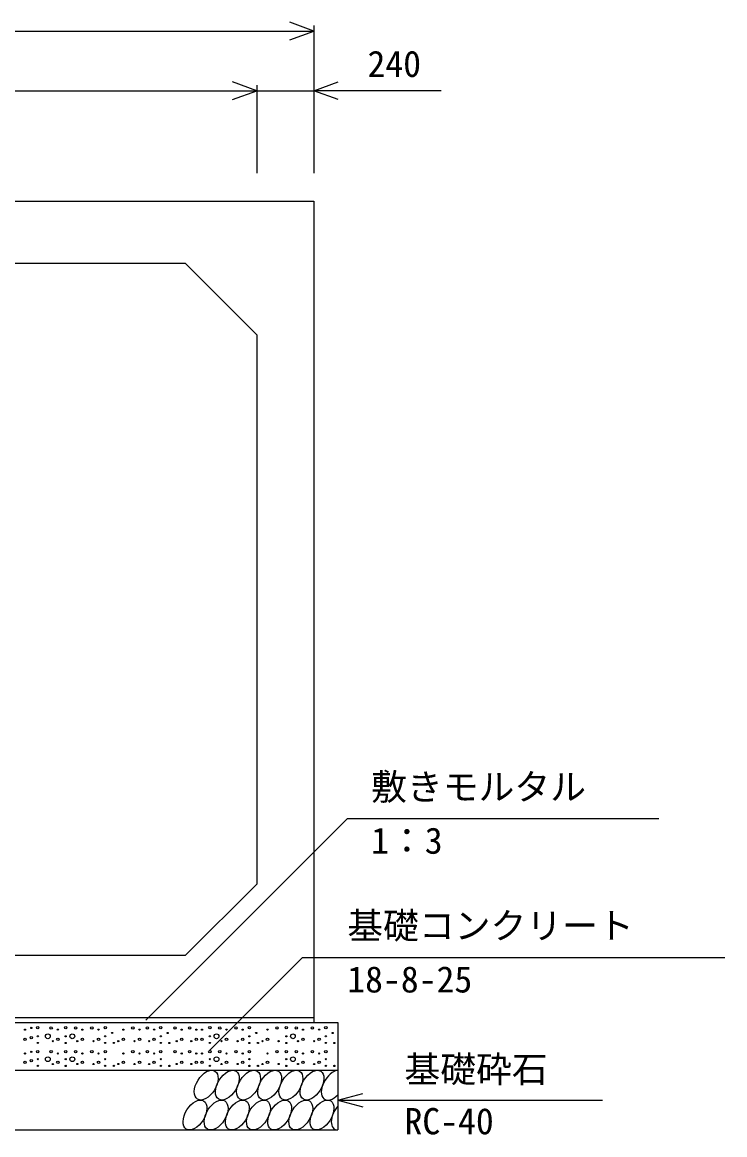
# Model space of a CAD drawing. Units: millimetres, scale not verified. Extents: x -100800 to 100800, y -35640 to 35640.
# Drawn here: x 7697 to 10640, y -22120 to -17460 of the extents above; entities that cross this region are included whole.
import ezdxf
from ezdxf.enums import TextEntityAlignment as Align

# ---------------------------------------------------------------- set-up
doc = ezdxf.new("R2010")
doc.units = ezdxf.units.MM
doc.header["$LTSCALE"] = 120
for name, color, linetype, lineweight in [('0-0_DIM', 7, 'Continuous', 25), ('0-2_HATCH', 6, 'Continuous', 25), ('0-5_OUTLINE', 3, 'Continuous', 25)]:
    doc.layers.add(name, color=color, linetype=linetype, lineweight=lineweight)
doc.styles.add('ＭＳ ゴシック', font='')
doc.styles.get('ＭＳ ゴシック').set_extended_font_data('MS Gothic')

msp = doc.modelspace()

# ---------------------------------------------------------------- linework, layer by layer
at = {"layer": '0-0_DIM'}
for p, q in [((5439.1, -17497.4), (8919.1, -17497.4)), ((8919.1, -17473.4), (8919.1, -18092)), ((8679.1, -17723.4), (8679.1, -18092)), ((9451.8, -17747.4), (8919.1, -17747.4)), ((9059, -20795.8), (8214.9, -21639.8)), ((9059, -20795.8), (10364.7, -20795.8)), ((8871.3, -21376.9), (8478.5, -21769.7)), ((8871.3, -21376.9), (10640.3, -21376.9)), ((9019.1, -21974.7), (9123.4, -21946.7)), ((9019.1, -21974.7), (10128, -21974.7)), ((9019.1, -21974.7), (9123.4, -22002.7))]:
    msp.add_line(p, q, dxfattribs=at)
for points in [[(8817.6, -17534.3), (8919.1, -17497.4), (8817.6, -17460.4)], [(5439.1, -17747.4), (5679.1, -17747.4), (8679.1, -17747.4), (8919.1, -17747.4)], [(8577.6, -17784.3), (8679.1, -17747.4), (8577.6, -17710.4)], [(9020.6, -17784.3), (8919.1, -17747.4), (9020.6, -17710.4)]]:
    msp.add_lwpolyline(points, dxfattribs=at)
at = {"layer": '0-2_HATCH'}
for centre, radius in [((7762, -21671.6), 5), ((7878.9, -21671.6), 5), ((8044.5, -21671.6), 5), ((8277.3, -21671.6), 5), ((8482.9, -21671.6), 5), ((8648.5, -21671.6), 5), ((8803.2, -21671.6), 5), ((8968.8, -21671.6), 5), ((7708.6, -21679.5), 2.5), ((7734.7, -21713.7), 5), ((7734.7, -21672.5), 2.5), ((7762, -21707.5), 2.5), ((7803.9, -21707.5), 10), ((7817.9, -21672.5), 5), ((7846, -21679.5), 2.5), ((7878.9, -21707.5), 2.5), ((7906.6, -21707.5), 10), ((7920.6, -21672.5), 5), ((7948.7, -21679.5), 2.5), ((7988.4, -21672.5), 5), ((8016.4, -21679.5), 2.5), ((8044.5, -21707.5), 2.5), ((8073.4, -21693.5), 2.5), ((8120.4, -21679.5), 2.5), ((8160.2, -21672.5), 5), ((8188.2, -21679.5), 2.5), ((8221.3, -21672.5), 5), ((8249.3, -21679.5), 2.5), ((8277.3, -21707.5), 2.5), ((8306.2, -21693.5), 2.5), ((8336.9, -21672.5), 5), ((8365, -21679.5), 2.5), ((8398, -21672.5), 5), ((8426.1, -21679.5), 2.5), ((8450, -21679.5), 2.5), ((8482.9, -21707.5), 2.5), ((8510.6, -21707.5), 10), ((8524.6, -21672.5), 5), ((8552.6, -21679.5), 2.5), ((8592.4, -21672.5), 5), ((8620.4, -21679.5), 2.5), ((8648.5, -21707.5), 2.5), ((8677.3, -21693.5), 2.5), ((8724.4, -21679.5), 2.5), ((8764.1, -21672.5), 5), ((8803.2, -21707.5), 2.5), ((8831, -21707.5), 10), ((8845, -21672.5), 5), ((8873, -21679.5), 2.5), ((8912.8, -21672.5), 5), ((8940.8, -21679.5), 2.5), ((8968.8, -21707.5), 2.5), ((8997.7, -21693.5), 2.5), ((7708.6, -21720.7), 5), ((7762, -21735.6), 2.5), ((7825, -21727.7), 2.5), ((7846, -21720.7), 5), ((7878.9, -21735.6), 2.5), ((7927.6, -21727.7), 2.5), ((7948.7, -21720.7), 5), ((7995.4, -21727.7), 2.5), ((8016.4, -21720.7), 5), ((8044.5, -21735.6), 2.5), ((8080.4, -21735.6), 2.5), ((8099.4, -21727.7), 2.5), ((8120.4, -21720.7), 5), ((8167.2, -21727.7), 2.5), ((8188.2, -21720.7), 5), ((8228.3, -21727.7), 2.5), ((8249.3, -21720.7), 5), ((8277.3, -21735.6), 2.5), ((8313.2, -21735.6), 2.5), ((8344, -21727.7), 2.5), ((8365, -21720.7), 5), ((8405, -21727.7), 2.5), ((8426.1, -21720.7), 5), ((8450, -21720.7), 5), ((8482.9, -21735.6), 2.5), ((8531.6, -21727.7), 2.5), ((8552.6, -21720.7), 5), ((8599.4, -21727.7), 2.5), ((8620.4, -21720.7), 5), ((8648.5, -21735.6), 2.5), ((8684.3, -21735.6), 2.5), ((8703.4, -21727.7), 2.5), ((8724.4, -21720.7), 5), ((8771.1, -21727.7), 2.5), ((8803.2, -21735.6), 2.5), ((8852, -21727.7), 2.5), ((8873, -21720.7), 5), ((8919.8, -21727.7), 2.5), ((8940.8, -21720.7), 5), ((8968.8, -21735.6), 2.5), ((9004.7, -21735.6), 2.5), ((7708.6, -21779.5), 2.5), ((7734.7, -21809.8), 5), ((7734.7, -21772.5), 2.5), ((7762, -21771.6), 5), ((7762, -21803.6), 2.5), ((7803.9, -21803.6), 10), ((7817.9, -21772.5), 5), ((7846, -21779.5), 2.5), ((7878.9, -21771.6), 5), ((7878.9, -21803.6), 2.5), ((7906.6, -21803.6), 10), ((7920.6, -21772.5), 5), ((7948.7, -21779.5), 2.5), ((7988.4, -21772.5), 5), ((8016.4, -21779.5), 2.5), ((8044.5, -21771.6), 5), ((8044.5, -21803.6), 2.5), ((8120.4, -21779.5), 2.5), ((8160.2, -21772.5), 5), ((8188.2, -21779.5), 2.5), ((8221.3, -21772.5), 5), ((8249.3, -21779.5), 2.5), ((8277.3, -21771.6), 5), ((8277.3, -21803.6), 2.5), ((8336.9, -21772.5), 5), ((8365, -21779.5), 2.5), ((8398, -21772.5), 5), ((8426.1, -21779.5), 2.5), ((8450, -21779.5), 2.5), ((8482.9, -21771.6), 5), ((8482.9, -21803.6), 2.5), ((8510.6, -21803.6), 10), ((8524.6, -21772.5), 5), ((8552.6, -21779.5), 2.5), ((8592.4, -21772.5), 5), ((8620.4, -21779.5), 2.5), ((8648.5, -21771.6), 5), ((8648.5, -21803.6), 2.5), ((8724.4, -21779.5), 2.5), ((8764.1, -21772.5), 5), ((8803.2, -21771.6), 5), ((8803.2, -21803.6), 2.5), ((8831, -21803.6), 10), ((8845, -21772.5), 5), ((8873, -21779.5), 2.5), ((8912.8, -21772.5), 5), ((8940.8, -21779.5), 2.5), ((8968.8, -21771.6), 5), ((8968.8, -21803.6), 2.5), ((7708.6, -21816.8), 5), ((7762, -21831.6), 2.5), ((7825, -21823.8), 2.5), ((7846, -21816.8), 5), ((7878.9, -21831.6), 2.5), ((7927.6, -21823.8), 2.5), ((7948.7, -21816.8), 5), ((7995.4, -21823.8), 2.5), ((8016.4, -21816.8), 5), ((8044.5, -21831.6), 2.5), ((8080.4, -21831.6), 2.5), ((8099.4, -21823.8), 2.5), ((8120.4, -21816.8), 5), ((8167.2, -21823.8), 2.5), ((8188.2, -21816.8), 5), ((8228.3, -21823.8), 2.5), ((8249.3, -21816.8), 5), ((8277.3, -21831.6), 2.5), ((8313.2, -21831.6), 2.5), ((8344, -21823.8), 2.5), ((8365, -21816.8), 5), ((8405, -21823.8), 2.5), ((8426.1, -21816.8), 5), ((8450, -21816.8), 5), ((8482.9, -21831.6), 2.5), ((8531.6, -21823.8), 2.5), ((8552.6, -21816.8), 5), ((8599.4, -21823.8), 2.5), ((8620.4, -21816.8), 5), ((8648.5, -21831.6), 2.5), ((8684.3, -21831.6), 2.5), ((8703.4, -21823.8), 2.5), ((8724.4, -21816.8), 5), ((8771.1, -21823.8), 2.5), ((8803.2, -21831.6), 2.5), ((8852, -21823.8), 2.5), ((8873, -21816.8), 5), ((8919.8, -21823.8), 2.5), ((8940.8, -21816.8), 5), ((8968.8, -21831.6), 2.5), ((9004.7, -21831.6), 2.5)]:
    msp.add_circle(centre, radius, dxfattribs=at)
for centre in [(8467.6, -21912.2), (8556.3, -21912.2), (8645, -21912.2), (8733.7, -21912.2), (8822.4, -21912.2), (8911.1, -21912.2), (8420.5, -22037.2), (8509.2, -22037.2), (8597.9, -22037.2), (8686.6, -22037.2), (8775.3, -22037.2), (8864, -22037.2), (8952.7, -22037.2)]:
    msp.add_ellipse(centre, major_axis=(36.4, 58.9), ratio=0.5792, dxfattribs=at)
for centre, start_param, end_param in [((8999.8, -21912.2), 0.419949, 4.357003), ((9041.4, -22037.2), 1.28053, 3.496422)]:
    msp.add_ellipse(centre, major_axis=(36.4, 58.9), ratio=0.5792, start_param=start_param, end_param=end_param, dxfattribs=at)
at = {"layer": '0-5_OUTLINE'}
for p, q in [((5979.1, -18469.7), (8379.1, -18469.7)), ((8679.1, -18769.7), (8379.1, -18469.7)), ((8679.1, -18769.7), (8679.1, -21069.7)), ((8379.1, -21369.7), (8679.1, -21069.7)), ((8379.1, -21369.7), (5979.1, -21369.7)), ((5339.1, -21649.7), (9019.1, -21649.7)), ((8919.1, -21629.7), (5439.1, -21629.7)), ((9019.1, -21649.7), (9019.1, -22099.7)), ((5339.1, -21849.7), (9019.1, -21849.7)), ((5339.1, -22099.7), (9019.1, -22099.7))]:
    msp.add_line(p, q, dxfattribs=at)
msp.add_lwpolyline([(5439.1, -18209.7), (8919.1, -18209.7), (8919.1, -21649.7)], dxfattribs=at)

# ---------------------------------------------------------------- texts
at = {"layer": '0-0_DIM', "style": 'ＭＳ ゴシック'}
for s, p in [('240', (9143.4, -17722.4)), ('敷きモルタル', (9158.6, -20750.8)), ('1：3', (9158.6, -20976)), ('基礎コンクリート', (9058.6, -21332)), ('18-8-25', (9058.6, -21557.1)), ('基礎砕石', (9298.3, -21933.5)), ('RC-40', (9298.3, -22151.1))]:
    msp.add_text(s, height=110, dxfattribs=at).set_placement(p, align=Align.BOTTOM_LEFT)

doc.saveas('drawing.dxf')
